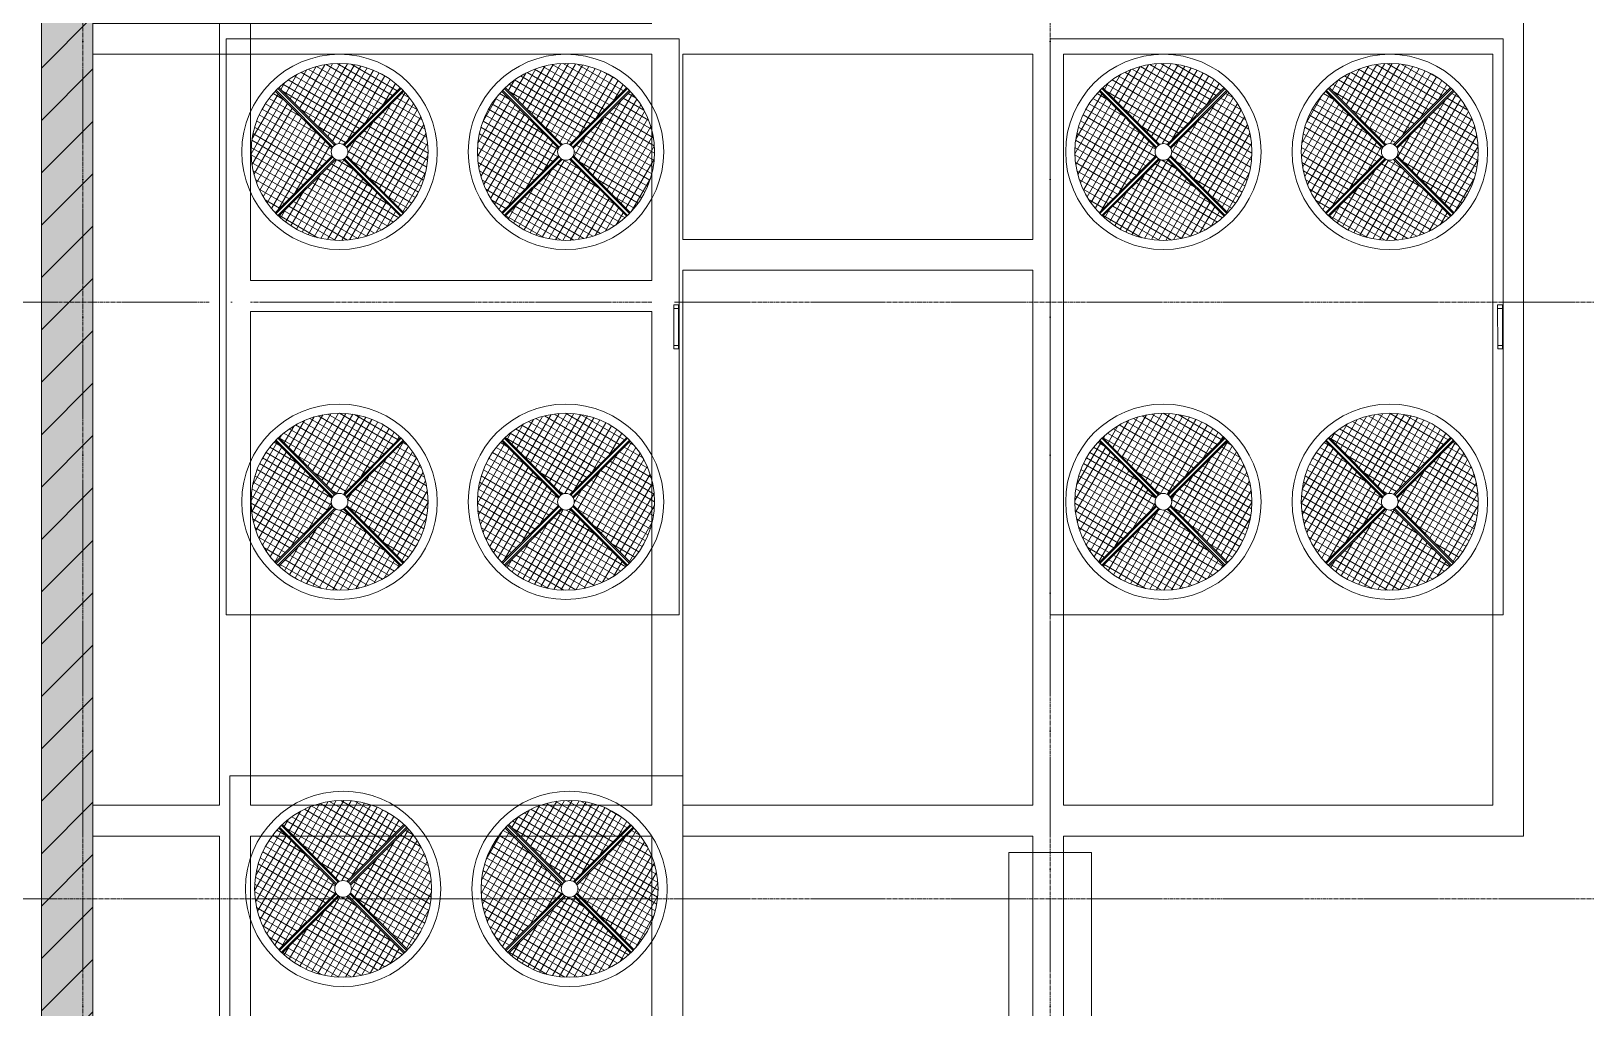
# Model space of a CAD drawing. Header units: millimetres. Extents: x 1499747 to 4230374, y -28481 to 441852.
# Drawn here: x 2469427 to 2476980, y 308353 to 313101 of the extents above; entities that cross this region are included whole.
import ezdxf
from ezdxf.xclip import XClip

# ---------------------------------------------------------------- set-up
doc = ezdxf.new("R2010")
doc.units = ezdxf.units.MM
doc.header["$MEASUREMENT"] = 0
doc.header["$XCLIPFRAME"] = 0
doc.linetypes.add('CENTER2', pattern=[28.575, 19.05, -3.175, 3.175, -3.175])
doc.linetypes.add('Штрихпунктирная', pattern=[670.277762, 352.777767, -176.388884, 0, -141.111112])
for name, color, linetype, lineweight in [('13 этаж_25_АР 06.03 custom_70_12 этаж_13_Интерьер - Мебель_Ном._пера__5_Ном._пера__5', 5, 'Continuous', 18), ('13 этаж_25_АР 06.03 custom_70_12 этаж_13_Интерьер - Мебель_Ном._пера__8_Ном._пера__8', 8, 'Continuous', 18), ('13 этаж_25_АР 06.03 custom_70__8 hatch_Ном._пера__8_Ном._пера__8', 8, 'Continuous', 18), ('13 этаж_25_АР 06.03 custom_70__Оси_Ном._пера__8_Ном._пера__8', 8, 'Continuous', 18), ('13 этаж_25_АР 06.03 custom_70_Defpoints_Ном._пера__7_Ном._пера__7', 7, 'Continuous', 18), ('13 этаж_25_АР 06.03 custom_70_мет. конструкции_Ном._пера__5_Ном._пера__5', 5, 'Continuous', 18), ('13 этаж_25_АР 06.03 custom_70_ОВОРУДОВАНИЕ_Ном._пера__6_Ном._пера__6', 6, 'Continuous', 18), ('13 этаж_25_АР 06.03 custom_70_парапет 2_Ном._пера__8_Ном._пера__8', 8, 'Continuous', 18), ('13 этаж_25_Конструктив - Перекрытия_Ном._пера__1_Ном._пера__7', 7, 'Continuous', 18), ('13 этаж_25_Конструктив - Стены Ненесущие Газоблок_Ном._пера__169_Ном._пера__83', 83, 'Continuous', 18), ('13 этаж_25_Конструктив - Стены Ненесущие Газоблок_Ном._пера__47_Ном._пера__7', 7, 'Continuous', 18), ('13 этаж_25_Элемент Модели - Оси_Ном._пера__2_Ном._пера__8', 8, 'Continuous', 18)]:
    doc.layers.add(name, color=color, linetype=linetype, lineweight=lineweight)
doc.layers.add('Чертеж и Рисунок', color=7, linetype='Continuous')
pattern_1 = [(45, (1023281.01, -133771.585), (42.09495, 154.348152), [198.4375, -39.6875, 0, -39.6875])]
pattern_2 = [(150, (1201054.5, 38737.222), (15.60195, 27.02337), []), (240, (1201054.5, 38737.222), (-27.02337, 15.60195), [])]
pattern_3 = [(150, (1201054.5, 38737.222), (15.60195, 27.02337), []), (240, (1201054.5, 38737.222), (-27.02337, 15.60195), [])]
pattern_4 = [(150, (1201154.5, 38737.222), (15.60195, 27.02337), []), (240, (1201154.5, 38737.222), (-27.02337, 15.60195), [])]
pattern_5 = [(150, (1201154.5, 38737.222), (15.60195, 27.02337), []), (240, (1201154.5, 38737.222), (-27.02337, 15.60195), [])]
pattern_6 = [(150, (1205056.69, 38737.222), (15.60195, 27.02337), []), (240, (1205056.69, 38737.222), (-27.02337, 15.60195), [])]
pattern_7 = [(150, (1205056.69, 38737.222), (15.60195, 27.02337), []), (240, (1205056.69, 38737.222), (-27.02337, 15.60195), [])]
pattern_8 = [(150, (1205156.69, 38737.222), (15.60195, 27.02337), []), (240, (1205156.69, 38737.222), (-27.02337, 15.60195), [])]
pattern_9 = [(150, (1205156.69, 38737.222), (15.60195, 27.02337), []), (240, (1205156.69, 38737.222), (-27.02337, 15.60195), [])]
pattern_10 = [(150, (1201071.875, 35155.75), (15.60195, 27.02337), []), (240, (1201071.875, 35155.75), (-27.02337, 15.60195), [])]
pattern_11 = [(150, (1201071.875, 35155.75), (15.60195, 27.02337), []), (240, (1201071.875, 35155.75), (-27.02337, 15.60195), [])]
pattern_12 = [(150, (1201171.875, 35155.75), (15.60195, 27.02337), []), (240, (1201171.875, 35155.75), (-27.02337, 15.60195), [])]
pattern_13 = [(150, (1201171.875, 35155.75), (15.60195, 27.02337), []), (240, (1201171.875, 35155.75), (-27.02337, 15.60195), [])]

# ---------------------------------------------------------------- blocks, each defined once
blk = doc.blocks.new('Чертеж_4_25', base_point=(1186000, 29700))
at = {"layer": '13 этаж_25_АР 06.03 custom_70__8 hatch_Ном._пера__8_Ном._пера__8', "linetype": 'Continuous', "true_color": 0xc7c8ca}
h = blk.add_hatch(dxfattribs=at)
h.set_pattern_fill('ANSI36_0046_0019', color=9, style=0, pattern_type=2)
h.set_pattern_definition(pattern_1)
h.paths.add_polyline_path([(1199904.4, 34264.1), (1200104.7, 34264.1), (1200104.7, 45914.1), (1199904.5, 45914.1)])
h = blk.add_hatch(dxfattribs=at)
h.set_pattern_fill('ANSI36_0046_0019', color=9, style=0, pattern_type=2)
h.set_pattern_definition(pattern_1)
h.paths.add_polyline_path([(1200104.7, 45914.1), (1200104.7, 30164.1), (1200104.8, 30164.1), (1200104.8, 29914.1), (1200154.3, 29914.1), (1200154.3, 45914.1)])
at = {"layer": '13 этаж_25_АР 06.03 custom_70_ОВОРУДОВАНИЕ_Ном._пера__6_Ном._пера__6', "linetype": 'Continuous', "true_color": 0xc7c8ca}
h = blk.add_hatch(dxfattribs=at)
h.set_pattern_fill('NET_0046_0019', color=9, style=0, pattern_type=2)
h.set_pattern_definition(pattern_2)
h.paths.add_polyline_path([(1201333.9, 41230, -0.243355), (1201371.1, 41230), (1201647.7, 41506.7, 0.397572), (1201057.3, 41506.7)])
h = blk.add_hatch(dxfattribs=at)
h.set_pattern_fill('NET_0046_0019', color=9, style=0, pattern_type=2)
h.set_pattern_definition(pattern_4)
h.paths.add_polyline_path([(1202471.1, 41230), (1202747.7, 41506.7, 0.397572), (1202157.3, 41506.7), (1202433.9, 41230, -0.243355)])
h = blk.add_hatch(dxfattribs=at)
h.set_pattern_fill('NET_0046_0019', color=9, style=0, pattern_type=2)
h.set_pattern_definition(pattern_6)
h.paths.add_polyline_path([(1205336.1, 41230, -0.243355), (1205373.3, 41230), (1205649.9, 41506.7, 0.397572), (1205059.5, 41506.7)])
h = blk.add_hatch(dxfattribs=at)
h.set_pattern_fill('NET_0046_0019', color=9, style=0, pattern_type=2)
h.set_pattern_definition(pattern_8)
h.paths.add_polyline_path([(1206473.3, 41230), (1206749.9, 41506.7, 0.397572), (1206159.5, 41506.7), (1206436.1, 41230, -0.243355)])
h = blk.add_hatch(dxfattribs=at)
h.set_pattern_fill('NET_0046_0019', color=9, style=0, pattern_type=2)
h.set_pattern_definition(pattern_3)
h.paths.add_polyline_path([(1201039.9, 41489.3, 0.191496), (1200922.5, 41194.1, 0.191496), (1201039.9, 40898.8), (1201316.5, 41175.4, -0.119927), (1201312, 41194.1, -0.119927), (1201316.5, 41212.7)])
h = blk.add_hatch(dxfattribs=at)
h.set_pattern_fill('NET_0046_0019', color=9, style=0, pattern_type=2)
h.set_pattern_definition(pattern_3)
h.paths.add_polyline_path([(1201665.1, 40898.8, 0.191496), (1201782.5, 41194.1, 0.191496), (1201665.1, 41489.3), (1201388.5, 41212.7, -0.119927), (1201393, 41194.1, -0.119927), (1201388.5, 41175.4)])
h = blk.add_hatch(dxfattribs=at)
h.set_pattern_fill('NET_0046_0019', color=9, style=0, pattern_type=2)
h.set_pattern_definition(pattern_5)
h.paths.add_polyline_path([(1202139.9, 40898.8), (1202416.5, 41175.4, -0.119927), (1202412, 41194.1, -0.119927), (1202416.5, 41212.7), (1202139.9, 41489.3, 0.191496), (1202022.5, 41194.1, 0.191496)])
h = blk.add_hatch(dxfattribs=at)
h.set_pattern_fill('NET_0046_0019', color=9, style=0, pattern_type=2)
h.set_pattern_definition(pattern_5)
h.paths.add_polyline_path([(1202765.1, 41489.3), (1202488.5, 41212.7, -0.119927), (1202493, 41194.1, -0.119927), (1202488.5, 41175.4), (1202765.1, 40898.8, 0.191496), (1202882.5, 41194.1, 0.191496)])
h = blk.add_hatch(dxfattribs=at)
h.set_pattern_fill('NET_0046_0019', color=9, style=0, pattern_type=2)
h.set_pattern_definition(pattern_7)
h.paths.add_polyline_path([(1205042.1, 41489.3, 0.191496), (1204924.7, 41194.1, 0.191496), (1205042.1, 40898.8), (1205318.7, 41175.4, -0.119927), (1205314.2, 41194.1, -0.119927), (1205318.7, 41212.7)])
h = blk.add_hatch(dxfattribs=at)
h.set_pattern_fill('NET_0046_0019', color=9, style=0, pattern_type=2)
h.set_pattern_definition(pattern_7)
h.paths.add_polyline_path([(1205667.3, 40898.8, 0.191496), (1205784.7, 41194.1, 0.191496), (1205667.3, 41489.3), (1205390.7, 41212.7, -0.119927), (1205395.2, 41194.1, -0.119927), (1205390.7, 41175.4)])
h = blk.add_hatch(dxfattribs=at)
h.set_pattern_fill('NET_0046_0019', color=9, style=0, pattern_type=2)
h.set_pattern_definition(pattern_9)
h.paths.add_polyline_path([(1206142.1, 40898.8), (1206418.7, 41175.4, -0.119927), (1206414.2, 41194.1, -0.119927), (1206418.7, 41212.7), (1206142.1, 41489.3, 0.191496), (1206024.7, 41194.1, 0.191496)])
h = blk.add_hatch(dxfattribs=at)
h.set_pattern_fill('NET_0046_0019', color=9, style=0, pattern_type=2)
h.set_pattern_definition(pattern_9)
h.paths.add_polyline_path([(1206767.3, 41489.3), (1206490.7, 41212.7, -0.119927), (1206495.2, 41194.1, -0.119927), (1206490.7, 41175.4), (1206767.3, 40898.8, 0.191496), (1206884.7, 41194.1, 0.191496)])
h = blk.add_hatch(dxfattribs=at)
h.set_pattern_fill('NET_0046_0019', color=9, style=0, pattern_type=2)
h.set_pattern_definition(pattern_2)
h.paths.add_polyline_path([(1201057.3, 40881.4, 0.397572), (1201647.7, 40881.4), (1201371.1, 41158.1, -0.243355), (1201333.9, 41158.1)])
h = blk.add_hatch(dxfattribs=at)
h.set_pattern_fill('NET_0046_0019', color=9, style=0, pattern_type=2)
h.set_pattern_definition(pattern_4)
h.paths.add_polyline_path([(1202747.7, 40881.4), (1202471.1, 41158.1, -0.243355), (1202433.9, 41158.1), (1202157.3, 40881.4, 0.397572)])
h = blk.add_hatch(dxfattribs=at)
h.set_pattern_fill('NET_0046_0019', color=9, style=0, pattern_type=2)
h.set_pattern_definition(pattern_6)
h.paths.add_polyline_path([(1205059.5, 40881.4, 0.397572), (1205649.9, 40881.4), (1205373.3, 41158.1, -0.243355), (1205336.1, 41158.1)])
h = blk.add_hatch(dxfattribs=at)
h.set_pattern_fill('NET_0046_0019', color=9, style=0, pattern_type=2)
h.set_pattern_definition(pattern_8)
h.paths.add_polyline_path([(1206749.9, 40881.4), (1206473.3, 41158.1, -0.243355), (1206436.1, 41158.1), (1206159.5, 40881.4, 0.397572)])
h = blk.add_hatch(dxfattribs=at)
h.set_pattern_fill('NET_0046_0019', color=9, style=0, pattern_type=2)
h.set_pattern_definition(pattern_2)
h.paths.add_polyline_path([(1201057.3, 39806.7), (1201333.9, 39530, -0.243355), (1201371.1, 39530), (1201647.7, 39806.7, 0.397572)])
h = blk.add_hatch(dxfattribs=at)
h.set_pattern_fill('NET_0046_0019', color=9, style=0, pattern_type=2)
h.set_pattern_definition(pattern_4)
h.paths.add_polyline_path([(1202747.7, 39806.7, 0.397572), (1202157.3, 39806.7), (1202433.9, 39530, -0.243355), (1202471.1, 39530)])
h = blk.add_hatch(dxfattribs=at)
h.set_pattern_fill('NET_0046_0019', color=9, style=0, pattern_type=2)
h.set_pattern_definition(pattern_6)
h.paths.add_polyline_path([(1205059.5, 39806.7), (1205336.1, 39530, -0.243355), (1205373.3, 39530), (1205649.9, 39806.7, 0.397572)])
h = blk.add_hatch(dxfattribs=at)
h.set_pattern_fill('NET_0046_0019', color=9, style=0, pattern_type=2)
h.set_pattern_definition(pattern_8)
h.paths.add_polyline_path([(1206749.9, 39806.7, 0.397572), (1206159.5, 39806.7), (1206436.1, 39530, -0.243355), (1206473.3, 39530)])
h = blk.add_hatch(dxfattribs=at)
h.set_pattern_fill('NET_0046_0019', color=9, style=0, pattern_type=2)
h.set_pattern_definition(pattern_3)
h.paths.add_polyline_path([(1201039.9, 39198.8), (1201316.5, 39475.4, -0.119927), (1201312, 39494.1, -0.119927), (1201316.5, 39512.7), (1201039.9, 39789.3, 0.191496), (1200922.5, 39494.1, 0.191496)])
h = blk.add_hatch(dxfattribs=at)
h.set_pattern_fill('NET_0046_0019', color=9, style=0, pattern_type=2)
h.set_pattern_definition(pattern_3)
h.paths.add_polyline_path([(1201665.1, 39789.3), (1201388.5, 39512.7, -0.119927), (1201393, 39494.1, -0.119927), (1201388.5, 39475.4), (1201665.1, 39198.8, 0.191496), (1201782.5, 39494.1, 0.191496)])
h = blk.add_hatch(dxfattribs=at)
h.set_pattern_fill('NET_0046_0019', color=9, style=0, pattern_type=2)
h.set_pattern_definition(pattern_5)
h.paths.add_polyline_path([(1202139.9, 39789.3, 0.191496), (1202022.5, 39494.1, 0.191496), (1202139.9, 39198.8), (1202416.5, 39475.4, -0.119927), (1202412, 39494.1, -0.119927), (1202416.5, 39512.7)])
h = blk.add_hatch(dxfattribs=at)
h.set_pattern_fill('NET_0046_0019', color=9, style=0, pattern_type=2)
h.set_pattern_definition(pattern_5)
h.paths.add_polyline_path([(1202765.1, 39198.8, 0.191496), (1202882.5, 39494.1, 0.191496), (1202765.1, 39789.3), (1202488.5, 39512.7, -0.119927), (1202493, 39494.1, -0.119927), (1202488.5, 39475.4)])
h = blk.add_hatch(dxfattribs=at)
h.set_pattern_fill('NET_0046_0019', color=9, style=0, pattern_type=2)
h.set_pattern_definition(pattern_7)
h.paths.add_polyline_path([(1205042.1, 39198.8), (1205318.7, 39475.4, -0.119927), (1205314.2, 39494.1, -0.119927), (1205318.7, 39512.7), (1205042.1, 39789.3, 0.191496), (1204924.7, 39494.1, 0.191496)])
h = blk.add_hatch(dxfattribs=at)
h.set_pattern_fill('NET_0046_0019', color=9, style=0, pattern_type=2)
h.set_pattern_definition(pattern_7)
h.paths.add_polyline_path([(1205667.3, 39789.3), (1205390.7, 39512.7, -0.119927), (1205395.2, 39494.1, -0.119927), (1205390.7, 39475.4), (1205667.3, 39198.8, 0.191496), (1205784.7, 39494.1, 0.191496)])
h = blk.add_hatch(dxfattribs=at)
h.set_pattern_fill('NET_0046_0019', color=9, style=0, pattern_type=2)
h.set_pattern_definition(pattern_9)
h.paths.add_polyline_path([(1206142.1, 39789.3, 0.191496), (1206024.7, 39494.1, 0.191496), (1206142.1, 39198.8), (1206418.7, 39475.4, -0.119927), (1206414.2, 39494.1, -0.119927), (1206418.7, 39512.7)])
h = blk.add_hatch(dxfattribs=at)
h.set_pattern_fill('NET_0046_0019', color=9, style=0, pattern_type=2)
h.set_pattern_definition(pattern_9)
h.paths.add_polyline_path([(1206767.3, 39198.8, 0.191496), (1206884.7, 39494.1, 0.191496), (1206767.3, 39789.3), (1206490.7, 39512.7, -0.119927), (1206495.2, 39494.1, -0.119927), (1206490.7, 39475.4)])
h = blk.add_hatch(dxfattribs=at)
h.set_pattern_fill('NET_0046_0019', color=9, style=0, pattern_type=2)
h.set_pattern_definition(pattern_2)
h.paths.add_polyline_path([(1201333.9, 39458.1), (1201057.3, 39181.4, 0.397572), (1201647.7, 39181.4), (1201371.1, 39458.1, -0.243355)])
h = blk.add_hatch(dxfattribs=at)
h.set_pattern_fill('NET_0046_0019', color=9, style=0, pattern_type=2)
h.set_pattern_definition(pattern_4)
h.paths.add_polyline_path([(1202471.1, 39458.1, -0.243355), (1202433.9, 39458.1), (1202157.3, 39181.4, 0.397572), (1202747.7, 39181.4)])
h = blk.add_hatch(dxfattribs=at)
h.set_pattern_fill('NET_0046_0019', color=9, style=0, pattern_type=2)
h.set_pattern_definition(pattern_6)
h.paths.add_polyline_path([(1205336.1, 39458.1), (1205059.5, 39181.4, 0.397572), (1205649.9, 39181.4), (1205373.3, 39458.1, -0.243355)])
h = blk.add_hatch(dxfattribs=at)
h.set_pattern_fill('NET_0046_0019', color=9, style=0, pattern_type=2)
h.set_pattern_definition(pattern_8)
h.paths.add_polyline_path([(1206473.3, 39458.1, -0.243355), (1206436.1, 39458.1), (1206159.5, 39181.4, 0.397572), (1206749.9, 39181.4)])
h = blk.add_hatch(dxfattribs=at)
h.set_pattern_fill('NET_0046_0019', color=9, style=0, pattern_type=2)
h.set_pattern_definition(pattern_10)
h.paths.add_polyline_path([(1201351.3, 37648.6, -0.243355), (1201388.5, 37648.6), (1201665.1, 37925.2, 0.397572), (1201074.6, 37925.2)])
h = blk.add_hatch(dxfattribs=at)
h.set_pattern_fill('NET_0046_0019', color=9, style=0, pattern_type=2)
h.set_pattern_definition(pattern_12)
h.paths.add_polyline_path([(1202488.5, 37648.6), (1202765.1, 37925.2, 0.397572), (1202174.6, 37925.2), (1202451.3, 37648.6, -0.243355)])
h = blk.add_hatch(dxfattribs=at)
h.set_pattern_fill('NET_0046_0019', color=9, style=0, pattern_type=2)
h.set_pattern_definition(pattern_11)
h.paths.add_polyline_path([(1201057.3, 37907.8, 0.191496), (1200939.9, 37612.6, 0.191496), (1201057.3, 37317.4), (1201333.9, 37594, -0.119927), (1201329.3, 37612.6, -0.119927), (1201333.9, 37631.2)])
h = blk.add_hatch(dxfattribs=at)
h.set_pattern_fill('NET_0046_0019', color=9, style=0, pattern_type=2)
h.set_pattern_definition(pattern_11)
h.paths.add_polyline_path([(1201682.5, 37317.4, 0.191496), (1201799.8, 37612.6, 0.191496), (1201682.5, 37907.8), (1201405.9, 37631.2, -0.119927), (1201410.4, 37612.6, -0.119927), (1201405.9, 37594)])
h = blk.add_hatch(dxfattribs=at)
h.set_pattern_fill('NET_0046_0019', color=9, style=0, pattern_type=2)
h.set_pattern_definition(pattern_13)
h.paths.add_polyline_path([(1202157.3, 37317.4), (1202433.9, 37594, -0.119927), (1202429.3, 37612.6, -0.119927), (1202433.9, 37631.2), (1202157.3, 37907.8, 0.191496), (1202039.9, 37612.6, 0.191496)])
h = blk.add_hatch(dxfattribs=at)
h.set_pattern_fill('NET_0046_0019', color=9, style=0, pattern_type=2)
h.set_pattern_definition(pattern_13)
h.paths.add_polyline_path([(1202782.5, 37907.8), (1202505.9, 37631.2, -0.119927), (1202510.4, 37612.6, -0.119927), (1202505.9, 37594), (1202782.5, 37317.4, 0.191496), (1202899.8, 37612.6, 0.191496)])
h = blk.add_hatch(dxfattribs=at)
h.set_pattern_fill('NET_0046_0019', color=9, style=0, pattern_type=2)
h.set_pattern_definition(pattern_10)
h.paths.add_polyline_path([(1201074.6, 37300, 0.397572), (1201665.1, 37300), (1201388.5, 37576.6, -0.243355), (1201351.3, 37576.6)])
h = blk.add_hatch(dxfattribs=at)
h.set_pattern_fill('NET_0046_0019', color=9, style=0, pattern_type=2)
h.set_pattern_definition(pattern_12)
h.paths.add_polyline_path([(1202765.1, 37300), (1202488.5, 37576.6, -0.243355), (1202451.3, 37576.6), (1202174.6, 37300, 0.397572)])
at = {"layer": '13 этаж_25_Конструктив - Стены Ненесущие Газоблок_Ном._пера__169_Ном._пера__83', "linetype": 'Continuous', "true_color": 0xc7c8ca}
h = blk.add_hatch(dxfattribs=at)
h.set_pattern_fill('БЛОКИ_БЕТОННЫЕ_ЭФФЕКТИВН_72', color=9, style=0, pattern_type=2)
h.set_pattern_definition([(45, (1162404.69, 34264.05), (-127.2792, 127.2792), [])])
h.paths.add_polyline_path([(1200154.7, 29914), (1200154.7, 45964.1), (1199904.7, 45964.1), (1199904.7, 29914)])
at = {"layer": '13 этаж_25_АР 06.03 custom_70_12 этаж_13_Интерьер - Мебель_Ном._пера__5_Ном._пера__5', "color": 9, "linetype": 'Continuous', "true_color": 0xc7c8ca, "flags": 128}
blk.add_lwpolyline([(1204604.7, 37789.1), (1205004.7, 37789.1), (1205004.7, 36939.1), (1204604.7, 36939.1)], close=True, dxfattribs=at)
at = {"layer": '13 этаж_25_АР 06.03 custom_70_12 этаж_13_Интерьер - Мебель_Ном._пера__8_Ном._пера__8', "color": 9, "linetype": 'Continuous', "true_color": 0xc7c8ca, "flags": 128}
blk.add_lwpolyline([(1204604.7, 37789.1), (1205004.7, 37789.1), (1205004.7, 36939.1), (1204604.7, 36939.1)], close=True, dxfattribs=at)
at = {"layer": '13 этаж_25_АР 06.03 custom_70__Оси_Ном._пера__8_Ном._пера__8', "color": 9, "linetype": 'CENTER2', "true_color": 0xc7c8ca}
for p, q in [((1200104.7, 45914.1), (1200104.7, 30164.1)), ((1204804.7, 45914.1), (1204804.7, 16114.1)), ((1200719.9, 40464.1), (1169819.7, 40464.1)), ((1202869.9, 40464.1), (1200919.9, 40464.1)), ((1214204.7, 40464.1), (1203019.9, 40464.1)), ((1214204.7, 37564.1), (1199454.5, 37564.1))]:
    blk.add_line(p, q, dxfattribs=at)
at = {"layer": '13 этаж_25_АР 06.03 custom_70_Defpoints_Ном._пера__7_Ном._пера__7', "color": 9, "linetype": 'Continuous', "true_color": 0xc7c8ca}
for p, q in [((1202976.3, 40434), (1202999.3, 40434)), ((1206978.5, 40434), (1207001.5, 40434)), ((1202976.7, 40254), (1202999.7, 40254)), ((1206978.9, 40254), (1207001.9, 40254))]:
    blk.add_line(p, q, dxfattribs=at)
at = {"layer": '13 этаж_25_АР 06.03 custom_70_мет. конструкции_Ном._пера__5_Ном._пера__5', "color": 9, "linetype": 'Continuous', "true_color": 0xc7c8ca, "flags": 128}
for points in [[(1206954.7, 37869.1), (1207104.7, 37869.1), (1207104.7, 45619.1), (1204869.9, 45619.1)], [(1200769.9, 38019.1), (1200769.9, 43369.1)], [(1200919.9, 43369.1), (1200919.9, 40569.1)], [(1200154.3, 41669.1), (1200154.3, 41819.1), (1200769.9, 41819.1)], [(1202869.9, 41669.1), (1200769.9, 41669.1), (1200769.9, 41819.1), (1202869.9, 41819.1)], [(1200919.9, 41569.1), (1200919.9, 41719.1)], [(1200769.9, 41669.1), (1200169.9, 41669.1), (1200154.3, 41669.1)], [(1202869.9, 41669.1), (1202869.9, 41569.1)], [(1203019.9, 40769.1), (1203019.9, 41669.1)], [(1204719.9, 40769.1), (1204719.9, 41669.1), (1203019.9, 41669.1)], [(1204869.9, 40569.1), (1204869.9, 41669.1)], [(1204869.9, 41669.1), (1206954.7, 41669.1)], [(1206954.7, 38019.1), (1206954.7, 41669.1)], [(1202869.9, 40569.1), (1202869.9, 41569.1)], [(1204719.9, 41569.1), (1204719.9, 40769.1)], [(1203019.9, 40769.1), (1204719.9, 40769.1)], [(1200919.9, 40569.1), (1202869.9, 40569.1)], [(1203019.9, 38019.1), (1203019.9, 40619.1)], [(1204719.9, 40419.1), (1204719.9, 40619.1), (1203019.9, 40619.1)], [(1204719.9, 40619.1), (1204719.9, 40569.1)], [(1204719.9, 40569.1), (1204719.9, 40619.1)], [(1204869.9, 38019.1), (1204869.9, 40569.1)], [(1202869.9, 38019.1), (1202869.9, 40419.1), (1200919.9, 40419.1)], [(1200919.9, 40419.1), (1200919.9, 38019.1)], [(1204719.9, 40419.1), (1204719.9, 38019.1)], [(1200154.3, 37869.1), (1200154.3, 38019.1), (1200769.9, 38019.1)], [(1200919.9, 38019.1), (1202869.9, 38019.1)], [(1204719.9, 38019.1), (1203019.9, 38019.1)], [(1206954.7, 38019.1), (1204869.9, 38019.1)], [(1200769.9, 37869.1), (1200169.9, 37869.1), (1200154.3, 37869.1)], [(1200769.9, 35439.1), (1200769.9, 37869.1)], [(1202869.9, 35439.1), (1202869.9, 37869.1), (1200919.9, 37869.1)], [(1200919.9, 37869.1), (1200919.9, 35439.1)], [(1203019.9, 35439.1), (1203019.9, 37869.1)], [(1204719.9, 35439.1), (1204719.9, 37869.1), (1203019.9, 37869.1)], [(1204719.9, 35289.1), (1204869.9, 35289.1), (1204869.9, 37869.1)], [(1204869.9, 37869.1), (1206954.7, 37869.1)]]:
    blk.add_lwpolyline(points, dxfattribs=at)
at = {"layer": '13 этаж_25_АР 06.03 custom_70_ОВОРУДОВАНИЕ_Ном._пера__6_Ном._пера__6', "color": 9, "linetype": 'Continuous', "true_color": 0xc7c8ca}
for p, q in [((1201316.5, 41212.7), (1201039.8, 41489.4)), ((1201319.8, 41218), (1201044.1, 41493.7)), ((1201328.5, 41226.7), (1201052.8, 41502.4)), ((1201333.9, 41230), (1201057.1, 41506.8)), ((1201647.9, 41506.8), (1201371.1, 41230)), ((1201652.2, 41502.4), (1201376.5, 41226.7)), ((1201660.9, 41493.7), (1201385.2, 41218)), ((1201665.2, 41489.4), (1201388.5, 41212.7)), ((1202139.8, 41489.4), (1202416.5, 41212.7)), ((1202144.1, 41493.7), (1202419.8, 41218)), ((1202152.8, 41502.4), (1202428.5, 41226.7)), ((1202157.1, 41506.8), (1202433.9, 41230)), ((1202471.1, 41230), (1202747.9, 41506.8)), ((1202476.5, 41226.7), (1202752.2, 41502.4)), ((1202485.2, 41218), (1202760.9, 41493.7)), ((1202488.5, 41212.7), (1202765.2, 41489.4)), ((1205318.7, 41212.7), (1205042, 41489.4)), ((1205322, 41218), (1205046.3, 41493.7)), ((1205330.7, 41226.7), (1205055, 41502.4)), ((1205336.1, 41230), (1205059.3, 41506.8)), ((1205650, 41506.8), (1205373.3, 41230)), ((1205654.4, 41502.4), (1205378.7, 41226.7)), ((1205663.1, 41493.7), (1205387.4, 41218)), ((1205667.4, 41489.4), (1205390.7, 41212.7)), ((1206142, 41489.4), (1206418.7, 41212.7)), ((1206146.3, 41493.7), (1206422, 41218)), ((1206155, 41502.4), (1206430.7, 41226.7)), ((1206159.3, 41506.8), (1206436.1, 41230)), ((1206473.3, 41230), (1206750, 41506.8)), ((1206478.7, 41226.7), (1206754.4, 41502.4)), ((1206487.4, 41218), (1206763.1, 41493.7)), ((1206490.7, 41212.7), (1206767.4, 41489.4)), ((1201316.5, 41175.4), (1201039.8, 40898.7)), ((1201319.8, 41170.1), (1201044.1, 40894.4)), ((1201660.9, 40894.4), (1201385.2, 41170.1)), ((1201665.2, 40898.7), (1201388.5, 41175.4)), ((1202139.8, 40898.7), (1202416.5, 41175.4)), ((1202144.1, 40894.4), (1202419.8, 41170.1)), ((1202485.2, 41170.1), (1202760.9, 40894.4)), ((1202488.5, 41175.4), (1202765.2, 40898.7)), ((1205318.7, 41175.4), (1205042, 40898.7)), ((1205322, 41170.1), (1205046.3, 40894.4)), ((1205663.1, 40894.4), (1205387.4, 41170.1)), ((1205667.4, 40898.7), (1205390.7, 41175.4)), ((1206142, 40898.7), (1206418.7, 41175.4)), ((1206146.3, 40894.4), (1206422, 41170.1)), ((1206487.4, 41170.1), (1206763.1, 40894.4)), ((1206490.7, 41175.4), (1206767.4, 40898.7)), ((1201328.5, 41161.4), (1201052.8, 40885.7)), ((1201333.9, 41158.1), (1201057.1, 40881.3)), ((1201647.9, 40881.3), (1201371.1, 41158.1)), ((1201652.2, 40885.7), (1201376.5, 41161.4)), ((1202152.8, 40885.7), (1202428.5, 41161.4)), ((1202157.1, 40881.3), (1202433.9, 41158.1)), ((1202471.1, 41158.1), (1202747.9, 40881.3)), ((1202476.5, 41161.4), (1202752.2, 40885.7)), ((1205330.7, 41161.4), (1205055, 40885.7)), ((1205336.1, 41158.1), (1205059.3, 40881.3)), ((1205650, 40881.3), (1205373.3, 41158.1)), ((1205654.4, 40885.7), (1205378.7, 41161.4)), ((1206155, 40885.7), (1206430.7, 41161.4)), ((1206159.3, 40881.3), (1206436.1, 41158.1)), ((1206473.3, 41158.1), (1206750, 40881.3)), ((1206478.7, 41161.4), (1206754.4, 40885.7)), ((1202976.3, 40451.5), (1202999.3, 40451.5)), ((1202976.3, 40451.5), (1202976.7, 40236.5)), ((1202999.3, 40451.5), (1202999.7, 40236.5)), ((1203002.3, 40423.1), (1203002.7, 40265.1)), ((1206978.5, 40451.5), (1207001.5, 40451.5)), ((1206978.5, 40451.5), (1206978.9, 40236.5)), ((1207001.5, 40451.5), (1207001.9, 40236.5)), ((1207004.5, 40423.1), (1207004.9, 40265.1)), ((1202976.7, 40236.5), (1202999.7, 40236.5)), ((1206978.9, 40236.5), (1207001.9, 40236.5)), ((1201333.9, 39530), (1201057.1, 39806.8)), ((1201647.9, 39806.8), (1201371.1, 39530)), ((1202157.1, 39806.8), (1202433.9, 39530)), ((1202471.1, 39530), (1202747.9, 39806.8)), ((1205336.1, 39530), (1205059.3, 39806.8)), ((1205650, 39806.8), (1205373.3, 39530)), ((1206159.3, 39806.8), (1206436.1, 39530)), ((1206473.3, 39530), (1206750, 39806.8)), ((1201316.5, 39512.7), (1201039.8, 39789.4)), ((1201319.8, 39518), (1201044.1, 39793.7)), ((1201328.5, 39526.7), (1201052.8, 39802.4)), ((1201652.2, 39802.4), (1201376.5, 39526.7)), ((1201660.9, 39793.7), (1201385.2, 39518)), ((1201665.2, 39789.4), (1201388.5, 39512.7)), ((1202139.8, 39789.4), (1202416.5, 39512.7)), ((1202144.1, 39793.7), (1202419.8, 39518)), ((1202152.8, 39802.4), (1202428.5, 39526.7)), ((1202476.5, 39526.7), (1202752.2, 39802.4)), ((1202485.2, 39518), (1202760.9, 39793.7)), ((1202488.5, 39512.7), (1202765.2, 39789.4)), ((1205318.7, 39512.7), (1205042, 39789.4)), ((1205322, 39518), (1205046.3, 39793.7)), ((1205330.7, 39526.7), (1205055, 39802.4)), ((1205654.4, 39802.4), (1205378.7, 39526.7)), ((1205663.1, 39793.7), (1205387.4, 39518)), ((1205667.4, 39789.4), (1205390.7, 39512.7)), ((1206142, 39789.4), (1206418.7, 39512.7)), ((1206146.3, 39793.7), (1206422, 39518)), ((1206155, 39802.4), (1206430.7, 39526.7)), ((1206478.7, 39526.7), (1206754.4, 39802.4)), ((1206487.4, 39518), (1206763.1, 39793.7)), ((1206490.7, 39512.7), (1206767.4, 39789.4)), ((1201316.5, 39475.4), (1201039.8, 39198.7)), ((1201319.8, 39470.1), (1201044.1, 39194.4)), ((1201328.5, 39461.4), (1201052.8, 39185.7)), ((1201333.9, 39458.1), (1201057.1, 39181.3)), ((1201647.9, 39181.3), (1201371.1, 39458.1)), ((1201652.2, 39185.7), (1201376.5, 39461.4)), ((1201660.9, 39194.4), (1201385.2, 39470.1)), ((1201665.2, 39198.7), (1201388.5, 39475.4)), ((1202139.8, 39198.7), (1202416.5, 39475.4)), ((1202144.1, 39194.4), (1202419.8, 39470.1)), ((1202152.8, 39185.7), (1202428.5, 39461.4)), ((1202157.1, 39181.3), (1202433.9, 39458.1)), ((1202471.1, 39458.1), (1202747.9, 39181.3)), ((1202476.5, 39461.4), (1202752.2, 39185.7)), ((1202485.2, 39470.1), (1202760.9, 39194.4)), ((1202488.5, 39475.4), (1202765.2, 39198.7)), ((1205318.7, 39475.4), (1205042, 39198.7)), ((1205322, 39470.1), (1205046.3, 39194.4)), ((1205330.7, 39461.4), (1205055, 39185.7)), ((1205336.1, 39458.1), (1205059.3, 39181.3)), ((1205650, 39181.3), (1205373.3, 39458.1)), ((1205654.4, 39185.7), (1205378.7, 39461.4)), ((1205663.1, 39194.4), (1205387.4, 39470.1)), ((1205667.4, 39198.7), (1205390.7, 39475.4)), ((1206142, 39198.7), (1206418.7, 39475.4)), ((1206146.3, 39194.4), (1206422, 39470.1)), ((1206155, 39185.7), (1206430.7, 39461.4)), ((1206159.3, 39181.3), (1206436.1, 39458.1)), ((1206473.3, 39458.1), (1206750, 39181.3)), ((1206478.7, 39461.4), (1206754.4, 39185.7)), ((1206487.4, 39470.1), (1206763.1, 39194.4)), ((1206490.7, 39475.4), (1206767.4, 39198.7)), ((1201345.9, 37645.2), (1201070.2, 37921)), ((1201351.3, 37648.6), (1201074.5, 37925.3)), ((1201665.2, 37925.3), (1201388.5, 37648.6)), ((1201669.6, 37921), (1201393.9, 37645.2)), ((1202170.2, 37921), (1202445.9, 37645.2)), ((1202174.5, 37925.3), (1202451.3, 37648.6)), ((1202488.5, 37648.6), (1202765.2, 37925.3)), ((1202493.9, 37645.2), (1202769.6, 37921)), ((1201333.9, 37631.2), (1201057.1, 37907.9)), ((1201337.2, 37636.6), (1201061.5, 37912.3)), ((1201678.3, 37912.3), (1201402.5, 37636.6)), ((1201682.6, 37907.9), (1201405.9, 37631.2)), ((1202157.1, 37907.9), (1202433.9, 37631.2)), ((1202161.5, 37912.3), (1202437.2, 37636.6)), ((1202502.5, 37636.6), (1202778.3, 37912.3)), ((1202505.9, 37631.2), (1202782.6, 37907.9)), ((1201333.9, 37594), (1201057.1, 37317.2)), ((1201337.2, 37588.6), (1201061.5, 37312.9)), ((1201345.9, 37579.9), (1201070.2, 37304.2)), ((1201351.3, 37576.6), (1201074.5, 37299.9)), ((1201665.2, 37299.9), (1201388.5, 37576.6)), ((1201669.6, 37304.2), (1201393.9, 37579.9)), ((1201678.3, 37312.9), (1201402.5, 37588.6)), ((1201682.6, 37317.2), (1201405.9, 37594)), ((1202157.1, 37317.2), (1202433.9, 37594)), ((1202161.5, 37312.9), (1202437.2, 37588.6)), ((1202170.2, 37304.2), (1202445.9, 37579.9)), ((1202174.5, 37299.9), (1202451.3, 37576.6)), ((1202488.5, 37576.6), (1202765.2, 37299.9)), ((1202493.9, 37579.9), (1202769.6, 37304.2)), ((1202502.5, 37588.6), (1202778.3, 37312.9)), ((1202505.9, 37594), (1202782.6, 37317.2))]:
    blk.add_line(p, q, dxfattribs=at)
at = {"layer": '13 этаж_25_АР 06.03 custom_70_ОВОРУДОВАНИЕ_Ном._пера__6_Ном._пера__6', "color": 9, "linetype": 'Continuous', "true_color": 0xc7c8ca, "flags": 128}
for points in [[(1200802.5, 38944.1), (1203002.5, 38944.1), (1203002.5, 41744.1), (1200802.5, 41744.1)], [(1204804.7, 38944.1), (1207004.7, 38944.1), (1207004.7, 41744.1), (1204804.7, 41744.1)], [(1200819.9, 35362.6), (1203019.9, 35362.6), (1203019.9, 38162.6), (1200819.9, 38162.6)]]:
    blk.add_lwpolyline(points, close=True, dxfattribs=at)
at = {"layer": '13 этаж_25_АР 06.03 custom_70_ОВОРУДОВАНИЕ_Ном._пера__6_Ном._пера__6', "color": 9, "linetype": 'Continuous', "true_color": 0xc7c8ca}
for centre, radius in [((1201352.5, 41194.1), 474.7), ((1201352.5, 41194.1), 430), ((1201352.5, 41194.1), 430), ((1202452.5, 41194.1), 474.7), ((1202452.5, 41194.1), 430), ((1202452.5, 41194.1), 430), ((1205354.7, 41194.1), 474.7), ((1205354.7, 41194.1), 430), ((1205354.7, 41194.1), 430), ((1206454.7, 41194.1), 474.7), ((1206454.7, 41194.1), 430), ((1206454.7, 41194.1), 430), ((1201352.5, 41194.1), 40.5), ((1202452.5, 41194.1), 40.5), ((1205354.7, 41194.1), 40.5), ((1206454.7, 41194.1), 40.5), ((1201352.5, 39494.1), 474.7), ((1202452.5, 39494.1), 474.7), ((1205354.7, 39494.1), 474.7), ((1206454.7, 39494.1), 474.7), ((1201352.5, 39494.1), 430), ((1201352.5, 39494.1), 430), ((1202452.5, 39494.1), 430), ((1202452.5, 39494.1), 430), ((1205354.7, 39494.1), 430), ((1205354.7, 39494.1), 430), ((1206454.7, 39494.1), 430), ((1206454.7, 39494.1), 430), ((1201352.5, 39494.1), 40.5), ((1202452.5, 39494.1), 40.5), ((1205354.7, 39494.1), 40.5), ((1206454.7, 39494.1), 40.5), ((1201369.9, 37612.6), 474.7), ((1202469.9, 37612.6), 474.7), ((1201369.9, 37612.6), 430), ((1201369.9, 37612.6), 430), ((1202469.9, 37612.6), 430), ((1202469.9, 37612.6), 430), ((1201369.9, 37612.6), 40.5), ((1202469.9, 37612.6), 40.5)]:
    blk.add_circle(centre, radius, dxfattribs=at)
at = {"layer": '13 этаж_25_АР 06.03 custom_70_парапет 2_Ном._пера__8_Ном._пера__8', "color": 9, "linetype": 'Continuous', "true_color": 0xc7c8ca}
for p, q in [((1199904.7, 45914.1), (1199904.3, 30164.1)), ((1200154.3, 44364.2), (1200154.3, 29914.1))]:
    blk.add_line(p, q, dxfattribs=at)
at = {"layer": '13 этаж_25_Конструктив - Перекрытия_Ном._пера__1_Ном._пера__7', "linetype": 'Continuous', "flags": 128}
blk.add_lwpolyline([(1199854.4, 29914), (1199854.4, 15864.1), (1214454.7, 15864.1), (1214454.6, 46214.1), (1199904.7, 46214.1), (1199904.7, 29914)], close=True, dxfattribs=at)
at = {"layer": '13 этаж_25_Конструктив - Стены Ненесущие Газоблок_Ном._пера__47_Ном._пера__7', "color": 9, "linetype": 'Continuous', "true_color": 0xc7c8ca, "flags": 128}
for points in [[(1199904.7, 45964.1), (1199904.7, 29914)], [(1200154.7, 29914), (1200154.7, 45964.1)]]:
    blk.add_lwpolyline(points, dxfattribs=at)
at = {"layer": '13 этаж_25_Элемент Модели - Оси_Ном._пера__2_Ном._пера__8', "linetype": 'Штрихпунктирная'}
for p, q in [((1200104.7, 48964.1), (1200104.7, 14064.1)), ((1204804.7, 48964.1), (1204804.7, 14064.1)), ((1159404.7, 40464.1), (1216204.7, 40464.1)), ((1159404.7, 37564.1), (1216204.7, 37564.1))]:
    blk.add_line(p, q, dxfattribs=at)

msp = doc.modelspace()

# ---------------------------------------------------------------- block references
at = {"layer": 'Чертеж и Рисунок', "linetype": 'Continuous'}
ref = msp.add_blockref('Чертеж_4_25', (2455572.80168, 301019.07632), dxfattribs=at)
XClip(ref).set_block_clipping_path([(1144000, 0), (1228000, 59400.0000000006)])

doc.saveas('drawing.dxf')
